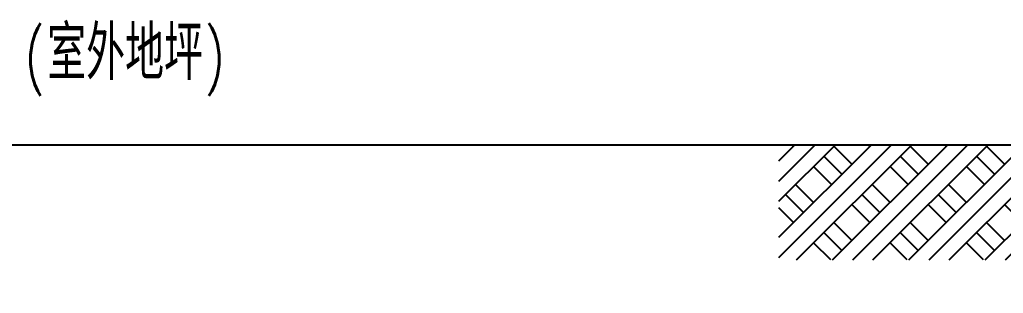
# Model space of a CAD drawing. Extents: x -202236 to 1002404, y -663931 to 1550022.
# Drawn here: x -67181 to -64110, y -345537 to -344681 of the extents above; entities that cross this region are included whole.
import ezdxf

# ---------------------------------------------------------------- set-up
doc = ezdxf.new("R2010")
doc.units = 0
doc.linetypes.add('DOTE', pattern=[2.42, 2, -0.2, 0.02, -0.2])
for name, color, linetype in [('A-AXIS-DOTE', 14, 'DOTE'), ('A-HATCH-2', 251, 'Continuous'), ('A-SFCE', 30, 'Continuous'), ('PUB_TEXT', 7, 'Continuous')]:
    doc.layers.add(name, color=color, linetype=linetype)
doc.styles.add('_TCH_DIM', font='SIMPLEX', dxfattribs={"bigfont": 'GBCBIG'})

msp = doc.modelspace()

# ---------------------------------------------------------------- hatches: boundary and pattern name
at = {"layer": 'A-HATCH-2'}
h = msp.add_hatch(dxfattribs=at)
h.set_pattern_fill('夯实土壤', color=256, scale=30)
h.set_pattern_definition([(45, (-879860.39, -171376.18), (-119.218203, 119.218203), []), (45, (-879797.39, -171376.18), (-119.218203, 119.218203), []), (45, (-879734.39, -171376.18), (-119.218203, 119.218203), []), (135, (-879860.39, -171376.18), (-119.218203, -119.218203), [79.5, -89.1]), (135, (-879828.89, -171344.68), (-119.218203, -119.218203), [79.5, -89.1]), (135, (-879797.39, -171313.18), (-119.218203, -119.218203), [79.5, -89.1])])
h.paths.add_polyline_path([(-64811.55, -345072.22), (-64811.55, -345431.77), (-63404.88, -345431.77), (-63366.66, -345326.77), (-63329.63, -345536.77), (-63292.38, -345431.77), (-62814.35, -345431.77), (-62814.35, -345272.22), (-62514.35, -345272.22), (-62514.66, -345072.22)])

# ---------------------------------------------------------------- linework, layer by layer
at = {"layer": 'A-AXIS-DOTE'}
msp.add_line((-75697.43, -345072.22), (-50656.43, -345072.22), dxfattribs=at)
at = {"layer": 'A-SFCE'}
msp.add_lwpolyline([(-68837.64, -345072.22), (-64247.94, -345072.22)], dxfattribs=at)

# ---------------------------------------------------------------- texts
at = {"layer": 'PUB_TEXT', "style": '_TCH_DIM', "width": 0.705882}
for s, p in [('(', (-67165.34, -344869.72)), (')', (-66603.85, -344869.72))]:
    msp.add_text(s, height=148.75, dxfattribs=at).set_placement(p)
at = {"layer": 'PUB_TEXT', "style": '_TCH_DIM'}
msp.add_text('室外地坪', height=168.794, dxfattribs=at).set_placement((-67095.34, -344869.72))

doc.saveas('drawing.dxf')
